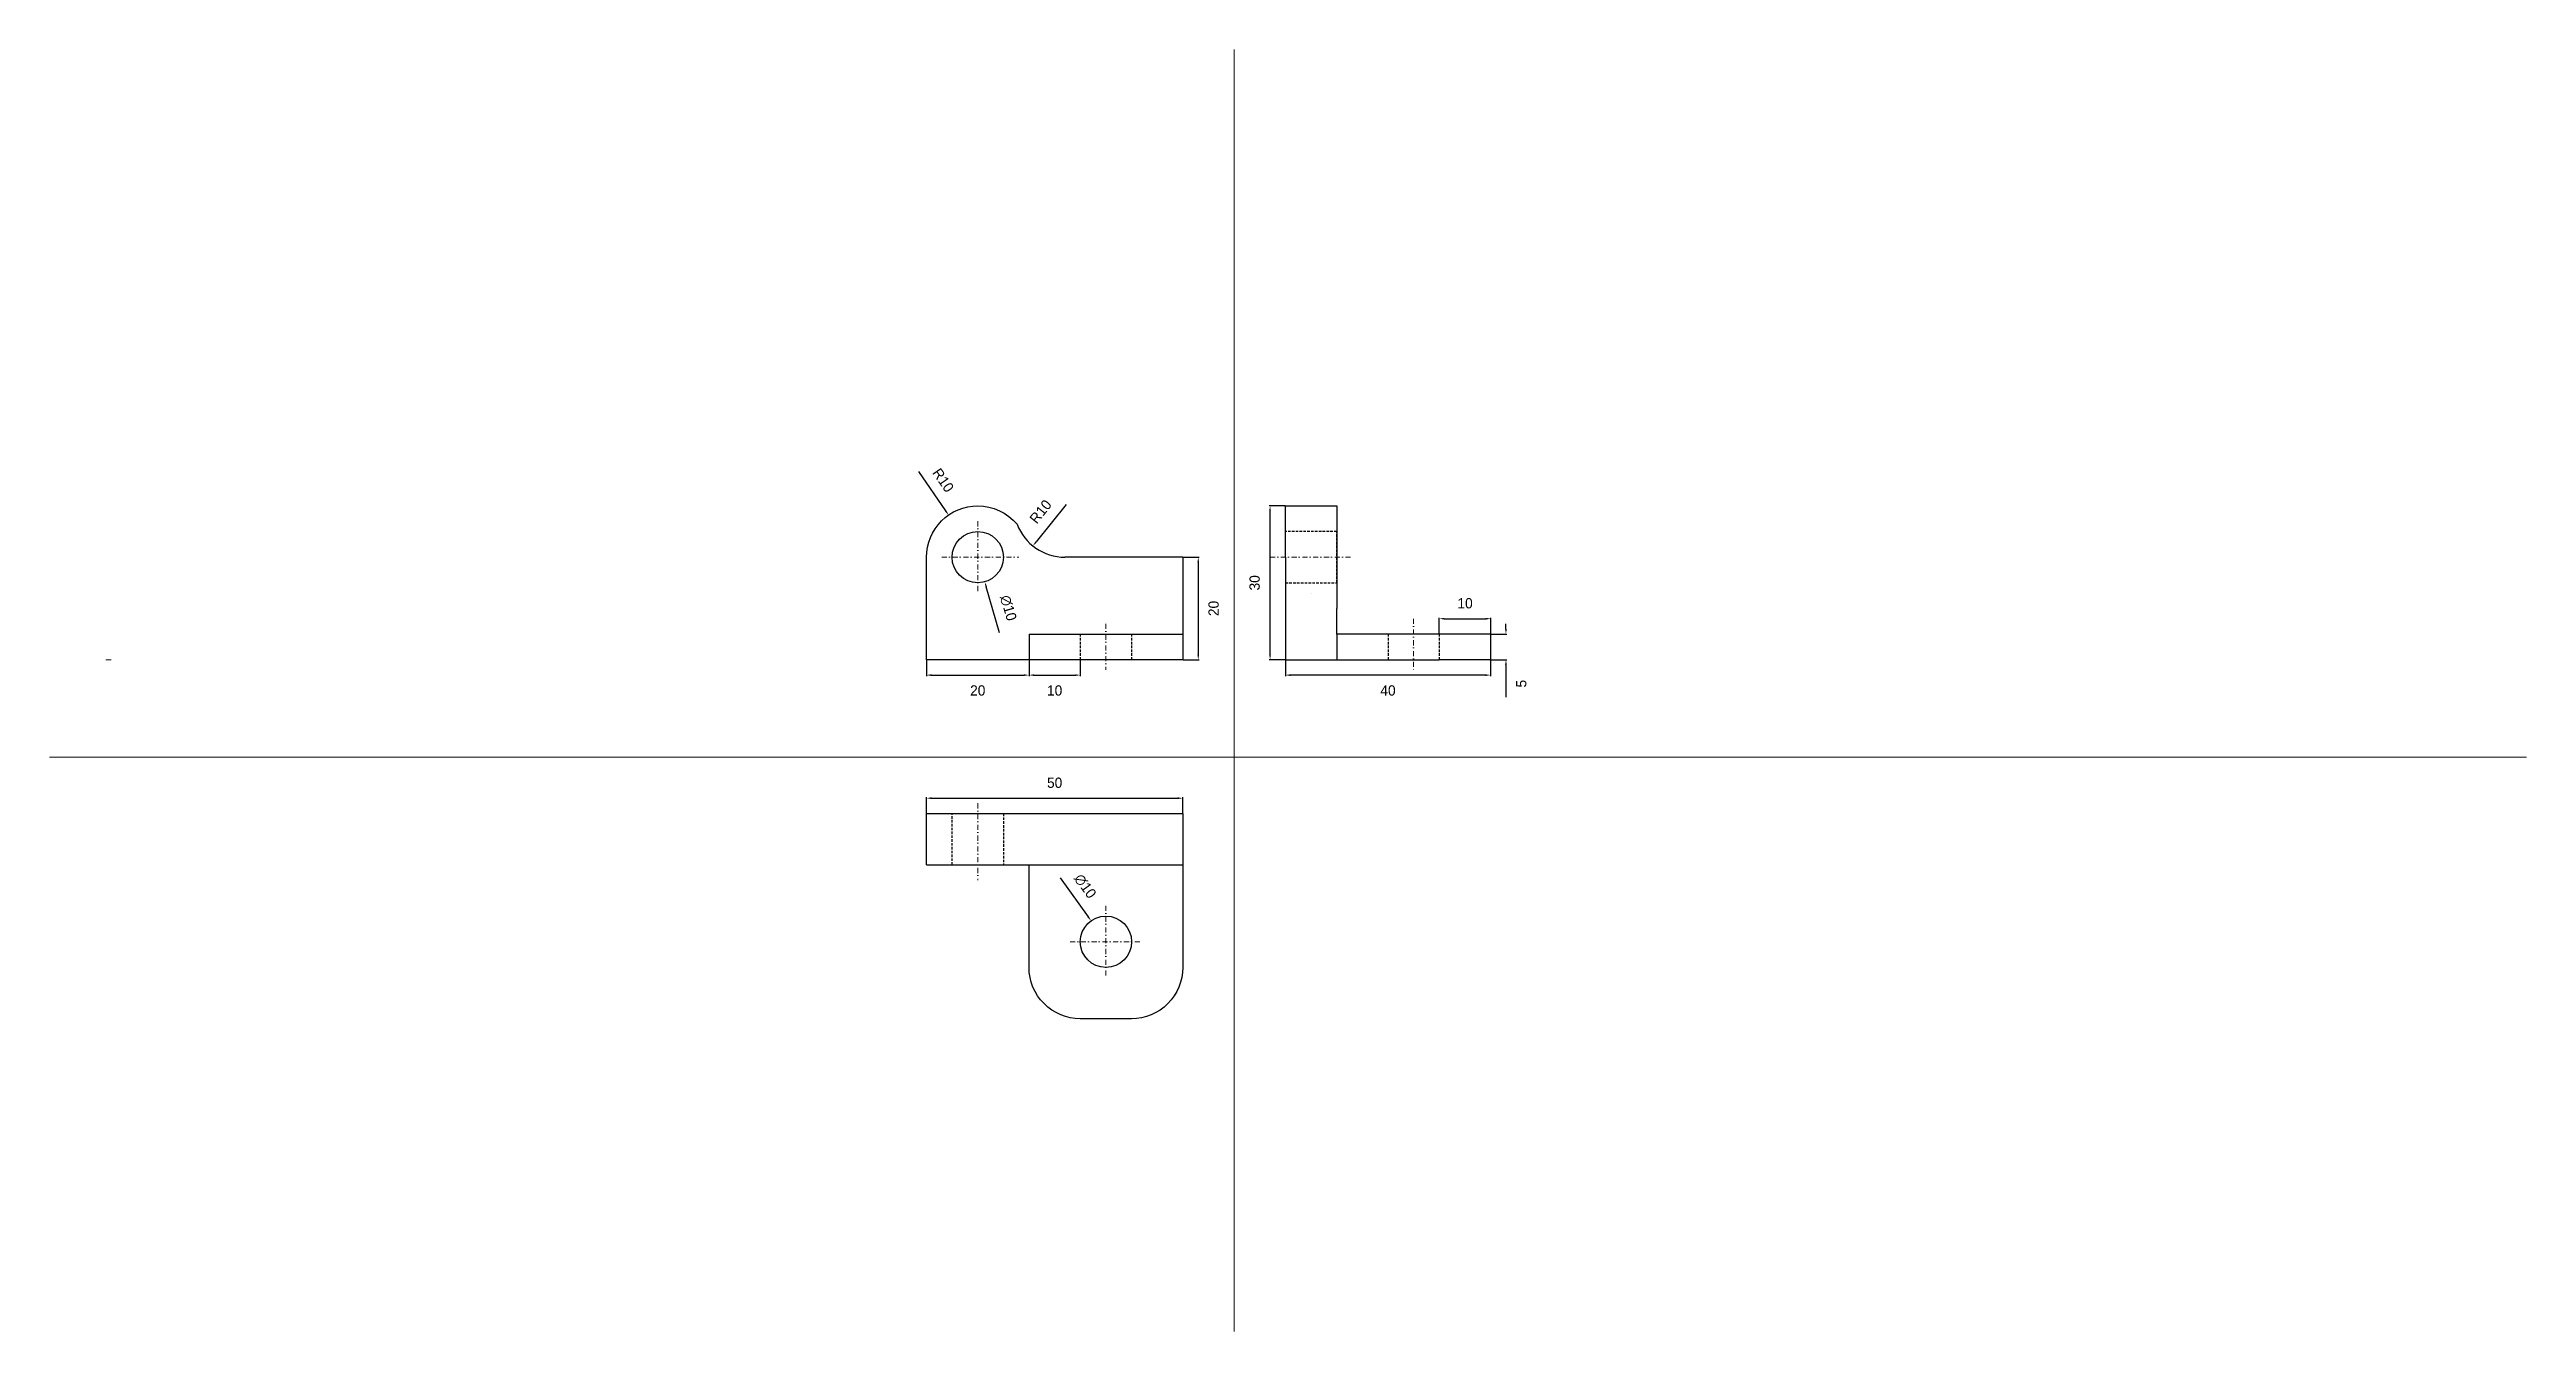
# Model space of a CAD drawing. Header units: inches. Extents: x -201 to 282, y -121 to 129.
import ezdxf

# ---------------------------------------------------------------- set-up
doc = ezdxf.new("R2010")
doc.units = ezdxf.units.IN
doc.header["$MEASUREMENT"] = 0
for name, pattern in [('ACAD_ISO04W100', [30, 24, -3, 0, -3]), ('DASHDOTX2', [2, 1, -0.5, 0, -0.5]), ('HIDDENX2', [0.75, 0.5, -0.25])]:
    doc.linetypes.add(name, pattern=pattern)
for name, color, linetype, lineweight in [('glavna', 250, 'Continuous', 30), ('kote', 250, 'Continuous', 15), ('nevidljivi', 250, 'HIDDENX2', 30), ('pomicna', 92, 'Continuous', 15), ('sim', 10, 'ACAD_ISO04W100', 15), ('simetrala', 10, 'DASHDOTX2', 15)]:
    doc.layers.add(name, color=color, linetype=linetype, lineweight=lineweight)
doc.dimstyles.get("Standard").update_dxf_attribs({"dimtxt": 2, "dimasz": 1, "dimexe": 0.18, "dimexo": 0.0625, "dimgap": 2, "dimtad": 2, "dimdec": 0, "dimzin": 0, "dimdsep": 46, "dimtxsty": 'Standard', "dimcen": 0.09, "dimadec": 0, "dimazin": 0, "dimtfac": 1, "dimtdec": 0, "dimtofl": 0, "dimtmove": 0, "dimatfit": 3, "dimfxl": 1, "dimtolj": 1, "dimtzin": 0, "dimarcsym": 0})

# ---------------------------------------------------------------- blocks, each defined once
blk = doc.blocks.new('*D13')
at = {"layer": 'Defpoints', "color": 0}
for p in [(37, 40), (40, 40), (40, 10)]:
    blk.add_point(p, dxfattribs=at)
at = {"layer": 'kote', "color": 0, "lineweight": -2}
for p, q in [((39.94, 40), (36.82, 40)), ((37, 11), (37, 39)), ((39.94, 10), (36.82, 10))]:
    blk.add_line(p, q, dxfattribs=at)
at = {"layer": 'kote', "color": 0}
for points in [[(36.83, 39), (37.17, 39), (37, 40)], [(36.83, 11), (37.17, 11), (37, 10)]]:
    blk.add_solid(points, dxfattribs=at)
at = {"layer": 'kote', "color": 0, "insert": (34, 25), "char_height": 2, "attachment_point": 5, "rotation": 90}
blk.add_mtext('\\A1;30', dxfattribs=at)
blk = doc.blocks.new('*D14')
at = {"layer": 'Defpoints', "color": 0}
for p in [(40, 10), (80, 10), (40, 7)]:
    blk.add_point(p, dxfattribs=at)
at = {"layer": 'kote', "color": 0, "lineweight": -2}
for p, q in [((40, 9.94), (40, 6.82)), ((80, 9.94), (80, 6.82)), ((79, 7), (41, 7))]:
    blk.add_line(p, q, dxfattribs=at)
at = {"layer": 'kote', "color": 0}
for points in [[(41, 7.17), (41, 6.83), (40, 7)], [(79, 7.17), (79, 6.83), (80, 7)]]:
    blk.add_solid(points, dxfattribs=at)
at = {"layer": 'kote', "color": 0, "insert": (60, 4), "char_height": 2, "attachment_point": 5}
blk.add_mtext('\\A1;40', dxfattribs=at)
blk = doc.blocks.new('*D15')
at = {"layer": 'Defpoints', "color": 0}
for p in [(-21.37, 34.81), (-18.63, 25.19)]:
    blk.add_point(p, dxfattribs=at)
at = {"layer": 'kote', "color": 0, "lineweight": -2}
for p, q in [((-20.09, 30), (-19.91, 30)), ((-20, 29.91), (-20, 30.09)), ((-15.79, 15.26), (-18.35, 24.23))]:
    blk.add_line(p, q, dxfattribs=at)
at = {"layer": 'kote', "color": 0}
blk.add_solid([(-18.19, 24.28), (-18.51, 24.19), (-18.63, 25.19)], dxfattribs=at)
at = {"layer": 'kote', "color": 0, "insert": (-14.05, 20.09), "char_height": 2, "attachment_point": 5, "rotation": 285.9454}
blk.add_mtext('\\A1;∅10', dxfattribs=at)
blk = doc.blocks.new('*D16')
at = {"layer": 'Defpoints', "color": 0}
for p in [(2.09, -40.93), (7.91, -49.07)]:
    blk.add_point(p, dxfattribs=at)
at = {"layer": 'kote', "color": 0, "lineweight": -2}
for p, q in [((-3.91, -32.52), (1.51, -40.12)), ((4.91, -45), (5.09, -45)), ((5, -45.09), (5, -44.91))]:
    blk.add_line(p, q, dxfattribs=at)
at = {"layer": 'kote', "color": 0}
blk.add_solid([(1.65, -40.02), (1.38, -40.21), (2.09, -40.93)], dxfattribs=at)
at = {"layer": 'kote', "color": 0, "insert": (0.95, -34.17), "char_height": 2, "attachment_point": 5, "rotation": 305.5377}
blk.add_mtext('\\A1;∅10', dxfattribs=at)
blk = doc.blocks.new('*D17')
at = {"layer": 'Defpoints', "color": 0}
for p in [(80, 15), (80, 10), (83, 10)]:
    blk.add_point(p, dxfattribs=at)
at = {"layer": 'kote', "color": 0, "lineweight": -2}
for p, q in [((80.06, 15), (83.18, 15)), ((83, 16), (83, 17)), ((80.06, 10), (83.18, 10)), ((83, 9), (83, 2.67))]:
    blk.add_line(p, q, dxfattribs=at)
at = {"layer": 'kote', "color": 0}
for points in [[(82.83, 16), (83.17, 16), (83, 15)], [(82.83, 9), (83.17, 9), (83, 10)]]:
    blk.add_solid(points, dxfattribs=at)
at = {"layer": 'kote', "color": 0, "insert": (86, 5.33), "char_height": 2, "attachment_point": 5, "rotation": 90}
blk.add_mtext('\\A1;5', dxfattribs=at)
blk = doc.blocks.new('*D18')
at = {"layer": 'Defpoints', "color": 0}
for p in [(-25.69, 38.22), (-20, 30)]:
    blk.add_point(p, dxfattribs=at)
at = {"layer": 'kote', "color": 0, "lineweight": -2}
for p, q in [((-31.57, 46.72), (-26.26, 39.04)), ((-20.09, 30), (-19.91, 30)), ((-20, 29.91), (-20, 30.09))]:
    blk.add_line(p, q, dxfattribs=at)
at = {"layer": 'kote', "color": 0}
blk.add_solid([(-26.12, 39.14), (-26.4, 38.95), (-25.69, 38.22)], dxfattribs=at)
at = {"layer": 'kote', "color": 0, "insert": (-26.74, 45), "char_height": 2, "attachment_point": 5, "rotation": 304.6952}
blk.add_mtext('\\A1;R10', dxfattribs=at)
blk = doc.blocks.new('*D19')
at = {"layer": 'Defpoints', "color": 0}
for p in [(-3, 40), (-9.25, 32.19)]:
    blk.add_point(p, dxfattribs=at)
at = {"layer": 'kote', "color": 0, "lineweight": -2}
blk.add_line((-2.79, 40.26), (-8.62, 32.97), dxfattribs=at)
at = {"layer": 'kote', "color": 0}
blk.add_solid([(-8.75, 33.08), (-8.49, 32.87), (-9.25, 32.19)], dxfattribs=at)
at = {"layer": 'kote', "color": 0, "insert": (-7.74, 38.88), "char_height": 2, "attachment_point": 5, "rotation": 51.3402}
blk.add_mtext('\\A1;R10', dxfattribs=at)
blk = doc.blocks.new('*D20')
at = {"layer": 'Defpoints', "color": 0}
for p in [(20, 30), (20, 10), (23, 10)]:
    blk.add_point(p, dxfattribs=at)
at = {"layer": 'kote', "color": 0, "lineweight": -2}
for p, q in [((20.06, 30), (23.18, 30)), ((23, 29), (23, 11)), ((20.06, 10), (23.18, 10))]:
    blk.add_line(p, q, dxfattribs=at)
at = {"layer": 'kote', "color": 0}
for points in [[(22.83, 29), (23.17, 29), (23, 30)], [(22.83, 11), (23.17, 11), (23, 10)]]:
    blk.add_solid(points, dxfattribs=at)
at = {"layer": 'kote', "color": 0, "insert": (26, 20), "char_height": 2, "attachment_point": 5, "rotation": 90}
blk.add_mtext('\\A1;20', dxfattribs=at)
blk = doc.blocks.new('*D21')
at = {"layer": 'Defpoints', "color": 0}
for p in [(70, 15), (80.06, 18), (80.06, 15)]:
    blk.add_point(p, dxfattribs=at)
at = {"layer": 'kote', "color": 0, "lineweight": -2}
for p, q in [((70, 15.06), (70, 18.18)), ((71, 18), (79.06, 18)), ((80.06, 15.06), (80.06, 18.18))]:
    blk.add_line(p, q, dxfattribs=at)
at = {"layer": 'kote', "color": 0}
for points in [[(71, 18.17), (71, 17.83), (70, 18)], [(79.06, 18.17), (79.06, 17.83), (80.06, 18)]]:
    blk.add_solid(points, dxfattribs=at)
at = {"layer": 'kote', "color": 0, "insert": (75.03, 21), "char_height": 2, "attachment_point": 5}
blk.add_mtext('\\A1;10', dxfattribs=at)
blk = doc.blocks.new('*D22')
at = {"layer": 'Defpoints', "color": 0}
for p in [(20, -17), (-30, -20), (20, -20)]:
    blk.add_point(p, dxfattribs=at)
at = {"layer": 'kote', "color": 0, "lineweight": -2}
for p, q in [((-30, -19.94), (-30, -16.82)), ((-29, -17), (19, -17)), ((20, -19.94), (20, -16.82))]:
    blk.add_line(p, q, dxfattribs=at)
at = {"layer": 'kote', "color": 0}
for points in [[(-29, -16.83), (-29, -17.17), (-30, -17)], [(19, -16.83), (19, -17.17), (20, -17)]]:
    blk.add_solid(points, dxfattribs=at)
at = {"layer": 'kote', "color": 0, "insert": (-5, -14), "char_height": 2, "attachment_point": 5}
blk.add_mtext('\\A1;50', dxfattribs=at)
blk = doc.blocks.new('*D23')
at = {"layer": 'Defpoints', "color": 0}
for p in [(-30, 10), (-10, 10), (-10, 7)]:
    blk.add_point(p, dxfattribs=at)
at = {"layer": 'kote', "color": 0, "lineweight": -2}
for p, q in [((-30, 9.94), (-30, 6.82)), ((-10, 9.94), (-10, 6.82)), ((-29, 7), (-11, 7))]:
    blk.add_line(p, q, dxfattribs=at)
at = {"layer": 'kote', "color": 0}
for points in [[(-29, 7.17), (-29, 6.83), (-30, 7)], [(-11, 7.17), (-11, 6.83), (-10, 7)]]:
    blk.add_solid(points, dxfattribs=at)
at = {"layer": 'kote', "color": 0, "insert": (-20, 4), "char_height": 2, "attachment_point": 5}
blk.add_mtext('\\A1;20', dxfattribs=at)
blk = doc.blocks.new('*D24')
at = {"layer": 'Defpoints', "color": 0}
for p in [(-10, 10), (0, 10), (0, 7)]:
    blk.add_point(p, dxfattribs=at)
at = {"layer": 'kote', "color": 0, "lineweight": -2}
for p, q in [((-10, 9.94), (-10, 6.82)), ((0, 9.94), (0, 6.82)), ((-9, 7), (-1, 7))]:
    blk.add_line(p, q, dxfattribs=at)
at = {"layer": 'kote', "color": 0}
for points in [[(-9, 7.17), (-9, 6.83), (-10, 7)], [(-1, 7.17), (-1, 6.83), (0, 7)]]:
    blk.add_solid(points, dxfattribs=at)
at = {"layer": 'kote', "color": 0, "insert": (-5, 4), "char_height": 2, "attachment_point": 5}
blk.add_mtext('\\A1;10', dxfattribs=at)

msp = doc.modelspace()

# ---------------------------------------------------------------- linework, layer by layer
at = {"layer": 'glavna'}
for p, q in [((40, 30), (40, 40)), ((40, 40), (40, 40)), ((40, 40), (50, 40)), ((50, 40), (50, 30)), ((20, 30), (-3, 30)), ((40, 30), (40, 10)), ((50, 30), (50, 20)), ((50, 30), (50, 30)), ((50, 15), (50, 20)), ((-10, 15), (-10, 10)), ((-10, 15), (20, 15)), ((80, 15), (50, 15)), ((50, 15), (50, 10)), ((80, 15), (80, 10)), ((40, 10), (70, 10)), ((80, 10), (70, 10)), ((-30, -30), (-10, -30)), ((-10, -30), (20, -30))]:
    msp.add_line(p, q, dxfattribs=at)
for points in [[(20, 30), (20, 10), (-30, 10), (-30, 30, -0.414214), (-20, 40), (-20, 40, -0.221644), (-12.34, 36.43, -0.221644)], [(-30, -30), (-30, -20), (20, -20), (20, -50, -0.414214), (10, -60), (0, -60, -0.414214), (-10, -50), (-10, -30)]]:
    msp.add_lwpolyline(points, format="xyb", dxfattribs=at)
for centre in [(-20, 30), (5, -45)]:
    msp.add_circle(centre, 5, dxfattribs=at)
msp.add_arc((-3, 40), 10, 200.92, 270, dxfattribs=at)
at = {"layer": 'nevidljivi'}
for p, q in [((50, 35), (40, 35)), ((50, 25), (50, 35)), ((40, 25), (50, 25)), ((0, 15), (0, 10)), ((10, 15), (10, 10)), ((60, 15), (60, 10)), ((70, 15), (70, 10)), ((-25, -30), (-25, -20)), ((-15, -20), (-15, -30))]:
    msp.add_line(p, q, dxfattribs=at)
at = {"layer": 'pomicna'}
for p, q in [((30, 129), (30, -121)), ((-190, 10), (-189, 10)), ((-201, -9), (282, -9))]:
    msp.add_line(p, q, dxfattribs=at)
at = {"layer": 'sim'}
msp.add_line((45, 23), (45, 23), dxfattribs=at)
at = {"layer": 'simetrala'}
for p, q in [((-20, 37), (-20, 23)), ((-27, 30), (-12, 30)), ((37, 30), (53, 30)), ((5, 17), (5, 8)), ((65, 18), (65, 8)), ((-20, -18), (-20, -33)), ((5, -38), (5, -52)), ((-2, -45), (12, -45))]:
    msp.add_line(p, q, dxfattribs=at)

# ---------------------------------------------------------------- dimensions: what is measured, and where the dimension line sits
at = {"layer": 'kote'}
dim = msp.add_radius_dim(center=(-20, 30), mpoint=(-25.69, 38.22), dimstyle='Standard', dxfattribs=at)
dim.commit()
dim.dimension.update_dxf_attribs({"geometry": '*D18', "text_midpoint": (-26.74, 45)})
dim = msp.add_radius_dim(center=(-3, 40), mpoint=(-9.25, 32.19), dimstyle='Standard', dxfattribs=at)
dim.commit()
dim.dimension.update_dxf_attribs({"geometry": '*D19', "text_midpoint": (-5.39, 37.01), "dimtype": 164})
for base, p1, p2, picture, middle in [((37, 40), (40, 10), (40, 40), '*D13', (34, 25)), ((23, 10), (20, 30), (20, 10), '*D20', (26, 20)), ((83, 10), (80, 15), (80, 10), '*D17', (86, 5.33))]:
    dim = msp.add_linear_dim(base=base, p1=p1, p2=p2, angle=90, dimstyle='Standard', dxfattribs=at)
    dim.commit()
    dim.dimension.update_dxf_attribs({"geometry": picture, "text_midpoint": middle})
for p1, p2, picture, middle in [((-21.37, 34.81), (-18.63, 25.19), '*D15', (-14.05, 20.09)), ((7.91, -49.07), (2.09, -40.93), '*D16', (0.95, -34.17))]:
    dim = msp.add_diameter_dim_2p(p1=p1, p2=p2, dimstyle='Standard', dxfattribs=at)
    dim.commit()
    dim.dimension.update_dxf_attribs({"geometry": picture, "text_midpoint": middle})
for base, p1, p2, picture, middle in [((80.06, 18), (70, 15), (80.06, 15), '*D21', (75.03, 21)), ((-10, 7), (-30, 10), (-10, 10), '*D23', (-20, 4)), ((0, 7), (-10, 10), (0, 10), '*D24', (-5, 4)), ((40, 7), (80, 10), (40, 10), '*D14', (60, 4)), ((20, -17), (-30, -20), (20, -20), '*D22', (-5, -14))]:
    dim = msp.add_linear_dim(base=base, p1=p1, p2=p2, dimstyle='Standard', dxfattribs=at)
    dim.commit()
    dim.dimension.update_dxf_attribs({"geometry": picture, "text_midpoint": middle})

doc.saveas('drawing.dxf')
